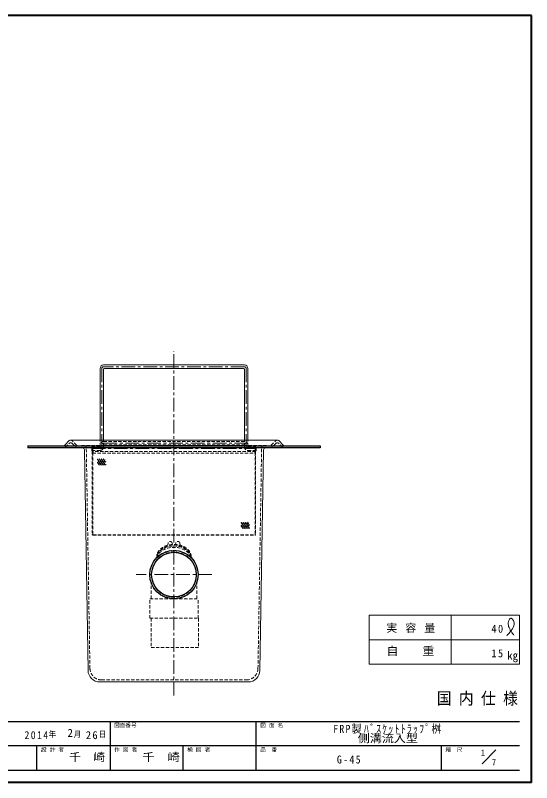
# Model space of a CAD drawing. Units: millimetres, scale not verified. Extents: x -1486 to 1349, y -951 to 1016.
# Drawn here: x 25 to 1349, y -951 to 1016 of the extents above; entities that cross this region are included whole.
import ezdxf
from ezdxf.enums import TextEntityAlignment as Align

# ---------------------------------------------------------------- set-up
doc = ezdxf.new("R2010")
doc.units = ezdxf.units.MM
doc.header["$LTSCALE"] = 7
doc.linetypes.add('CHAIN1', pattern=[8, 5, -1, 1, -1])
doc.linetypes.add('DASHED1', pattern=[1.8, 1.2, -0.6])
doc.layers.add('0-0', color=7, linetype='Continuous', lineweight=18)
doc.styles.add('ＭＳ ゴシック', font='')
doc.styles.get('ＭＳ ゴシック').set_extended_font_data('MS Gothic')

msp = doc.modelspace()

# ---------------------------------------------------------------- linework, layer by layer
at = {"layer": '0-0', "color": 1, "lineweight": 40}
for p, q in [((1349.039, 1016.339), (-1485.961, 1016.339)), ((1349.039, -950.661), (1349.039, 1016.339)), ((1349.039, -950.661), (-1485.961, -950.661))]:
    msp.add_line(p, q, dxfattribs=at)
at = {"layer": '0-0', "color": 4, "linetype": 'CHAIN1', "lineweight": 9}
for p, q in [((431.539, -727.411), (431.539, 155.089)), ((246.539, 111.089), (246.539, -89.911)), ((612.039, 115.589), (251.039, 115.589)), ((616.539, 111.089), (616.539, -89.911)), ((221.039, -94.411), (642.039, -94.411)), ((251.039, -80.237), (612.039, -80.237)), ((528.539, -417.411), (334.539, -417.411))]:
    msp.add_line(p, q, dxfattribs=at)
at = {"layer": '0-0'}
for p, q in [((251.039, 120.089), (612.039, 120.089)), ((242.039, 111.089), (242.039, -72.411)), ((251.039, 109.089), (251.039, -72.411)), ((253.039, 111.089), (610.039, 111.089)), ((612.039, 109.089), (612.039, -72.411)), ((621.039, 111.089), (621.039, -72.411)), ((151.221, -85.909), (162.966, -73.913)), ((166.539, -72.411), (696.539, -72.411)), ((711.857, -85.909), (700.112, -73.913)), ((211.13, -662.911), (201.704, -97.327)), ((651.948, -662.911), (661.375, -97.327)), ((241.126, -692.411), (621.952, -692.411)), ((1222.184, -902.016), (1257.539, -866.661))]:
    msp.add_line(p, q, dxfattribs=at)
at = {"layer": '0-0', "color": 4, "linetype": 'DASHED1', "lineweight": 9}
for p, q in [((181.857, -85.909), (170.112, -73.913)), ((242.039, -88.911), (242.039, -72.411)), ((251.039, -89.911), (251.039, -72.411)), ((251.039, -75.737), (612.039, -75.737)), ((612.039, -89.911), (612.039, -72.411)), ((621.039, -88.911), (621.039, -72.411)), ((681.221, -85.909), (692.966, -73.913)), ((153.179, -90.909), (162.966, -80.913)), ((170.112, -80.913), (179.899, -90.909)), ((194.039, -86.411), (194.039, -87.411)), ((669.039, -86.411), (194.039, -86.411)), ((216.047, -657.911), (206.621, -92.327)), ((222.039, -88.411), (221.039, -88.411)), ((221.039, -100.411), (221.039, -88.411)), ((222.039, -88.411), (222.039, -100.411)), ((241.039, -89.911), (222.039, -89.911)), ((223.039, -314.411), (223.039, -88.411)), ((224.039, -106.411), (224.039, -88.411)), ((252.039, -84.737), (611.039, -84.737)), ((622.039, -89.911), (641.039, -89.911)), ((639.039, -106.411), (639.039, -88.411)), ((640.039, -314.411), (640.039, -88.411)), ((641.039, -88.411), (642.039, -88.411)), ((641.039, -88.411), (641.039, -100.411)), ((642.039, -100.411), (642.039, -88.411)), ((647.031, -657.911), (656.457, -92.327)), ((669.039, -86.411), (669.039, -87.411)), ((692.966, -80.913), (683.179, -90.909)), ((709.899, -90.909), (700.112, -80.913)), ((222.039, -100.411), (221.039, -100.411)), ((242.039, -98.911), (222.039, -98.911)), ((222.039, -101.411), (222.039, -314.411)), ((641.039, -101.411), (222.039, -101.411)), ((223.039, -106.411), (640.039, -106.411)), ((621.039, -98.911), (641.039, -98.911)), ((641.039, -100.411), (642.039, -100.411)), ((641.039, -101.411), (641.039, -314.411)), ((224.039, -315.411), (639.039, -315.411)), ((224.039, -316.411), (639.039, -316.411)), ((416.539, -335.873), (415.576, -342.205)), ((426.539, -335.873), (427.548, -340.242)), ((436.539, -335.873), (435.53, -340.242)), ((446.539, -335.873), (447.503, -342.205)), ((387.539, -370.778), (387.539, -373.73)), ((475.539, -370.778), (475.539, -373.73)), ((372.914, -479.411), (372.914, -437.588)), ((490.164, -479.411), (490.164, -437.588)), ((369.539, -479.411), (493.539, -479.411)), ((369.539, -529.411), (369.539, -479.411)), ((493.539, -529.411), (493.539, -479.411)), ((369.539, -529.411), (493.539, -529.411)), ((372.914, -529.411), (372.914, -604.411)), ((494.144, -529.411), (494.144, -604.411)), ((372.914, -604.411), (494.144, -604.411)), ((246.043, -687.411), (617.035, -687.411))]:
    msp.add_line(p, q, dxfattribs=at)
at = {"layer": '0-0', "color": 5, "lineweight": 25}
for p, q in [((56.539, -87.411), (56.539, -92.411)), ((56.539, -87.411), (806.539, -87.411)), ((806.539, -92.411), (56.539, -92.411)), ((806.539, -87.411), (806.539, -92.411))]:
    msp.add_line(p, q, dxfattribs=at)
at = {"layer": '0-0', "color": 3}
for p, q in [((932.539, -521.161), (1317.539, -521.161)), ((932.539, -521.161), (932.539, -647.161)), ((1142.539, -521.161), (1142.539, -647.161)), ((1317.539, -521.161), (1317.539, -647.161)), ((932.539, -584.161), (1317.539, -584.161)), ((932.539, -647.161), (1317.539, -647.161))]:
    msp.add_line(p, q, dxfattribs=at)
at = {"layer": '0-0', "color": 6, "lineweight": 25}
for p, q in [((-1454.461, -794.161), (1317.539, -794.161)), ((267.539, -794.161), (267.539, -919.161)), ((642.539, -919.161), (642.539, -794.161)), ((1317.539, -856.661), (-107.461, -856.661)), ((80.039, -919.161), (80.039, -856.661)), ((455.039, -919.161), (455.039, -856.661)), ((1117.539, -919.161), (1117.539, -856.661)), ((1317.539, -919.161), (-1454.461, -919.161))]:
    msp.add_line(p, q, dxfattribs=at)
at = {"layer": '0-0', "color": 4, "lineweight": 9}
for points in [[(1285.012, -574.412), (1286.365, -572.948), (1288.685, -570.41), (1290.971, -567.832), (1293.201, -565.187), (1295.353, -562.449), (1297.406, -559.594), (1298.543, -557.874), (1299.705, -555.975), (1301.5, -552.57), (1302.898, -549.013), (1303.746, -545.323), (1303.888, -541.519), (1303.172, -537.619), (1302.302, -535.322), (1301.859, -534.41), (1300.977, -532.881), (1299.976, -531.485), (1298.888, -530.309), (1297.746, -529.445), (1296.583, -528.981), (1295.912, -528.932), (1295.268, -529.053), (1294.191, -529.621), (1293.172, -530.565), (1292.23, -531.798), (1291.381, -533.233), (1290.643, -534.782), (1290.274, -535.697), (1289.627, -537.674), (1288.992, -540.992), (1288.897, -544.2), (1289.264, -547.303), (1290.012, -550.308), (1291.062, -553.219), (1291.777, -554.867), (1292.649, -556.674), (1294.304, -559.716), (1296.123, -562.68), (1298.069, -565.583)], [(1298.069, -565.583), (1300.108, -568.441), (1302.203, -571.272), (1303.429, -572.908)]]:
    msp.add_lwpolyline(points, dxfattribs=at)
at = {"layer": '0-0', "color": 4, "linetype": 'DASHED1', "lineweight": 9}
for centre, radius in [((237.569, -122.208), 2), ((237.569, -130.208), 2), ((240.069, -126.208), 2), ((240.069, -134.208), 2), ((242.569, -122.208), 2), ((242.569, -130.208), 2), ((245.069, -126.208), 2), ((245.069, -134.208), 2), ((247.569, -122.208), 2), ((247.569, -130.208), 2), ((250.069, -126.208), 2), ((250.069, -134.208), 2), ((252.569, -122.208), 2), ((252.569, -130.208), 2), ((255.069, -126.208), 2), ((255.069, -134.208), 2), ((606.155, -284.726), 2), ((606.155, -292.726), 2), ((608.655, -288.726), 2), ((608.655, -296.726), 2), ((611.155, -284.726), 2), ((611.155, -292.726), 2), ((613.655, -288.726), 2), ((613.655, -296.726), 2), ((616.155, -284.726), 2), ((616.155, -292.726), 2), ((618.655, -288.726), 2), ((618.655, -296.726), 2), ((621.155, -284.726), 2), ((621.155, -292.726), 2), ((623.655, -288.726), 2), ((623.655, -296.726), 2), ((431.539, -417.411), 62), ((431.539, -417.411), 57.7)]:
    msp.add_circle(centre, radius, dxfattribs=at)
at = {"layer": '0-0', "color": 5, "lineweight": 25}
for radius in [62, 57.275]:
    msp.add_circle((431.539, -417.411), radius, dxfattribs=at)
at = {"layer": '0-0'}
for centre, radius, start, end in [((251.039, 111.089), 9, 90, 180), ((612.039, 111.089), 9, 0, 90), ((253.039, 109.089), 2, 90, 180), ((610.039, 109.089), 2, 0, 90), ((166.539, -77.411), 5, 90, 135.6053), ((696.539, -77.411), 5, 44.3947, 90), ((147.649, -82.411), 5, 270, 315.6053), ((196.704, -97.411), 5, 0.95484, 90), ((666.374, -97.411), 5, 90, 179.04516), ((715.43, -82.411), 5, 224.3947, 270), ((241.126, -662.411), 30, 180.95484, 270), ((621.952, -662.411), 30, 270, 359.04516)]:
    msp.add_arc(centre, radius, start, end, dxfattribs=at)
at = {"layer": '0-0', "color": 4, "linetype": 'CHAIN1', "lineweight": 9}
for centre, start, end in [((251.039, 111.089), 90, 180), ((612.039, 111.089), 0, 90), ((242.039, -89.911), 270, 0), ((251.039, -84.737), 90, 180), ((612.039, -84.737), 0, 90), ((621.039, -89.911), 180, 270)]:
    msp.add_arc(centre, 4.5, start, end, dxfattribs=at)
at = {"layer": '0-0', "color": 4, "linetype": 'DASHED1', "lineweight": 9}
for centre, radius, start, end in [((166.539, -77.411), 5, 44.3947, 90), ((251.039, -84.737), 9, 90, 180), ((612.039, -84.737), 9, 0, 90), ((696.539, -77.411), 5, 90, 135.6053), ((149.607, -87.411), 5, 270, 315.6053), ((166.539, -84.411), 5, 44.3947, 135.6053), ((183.471, -87.411), 5, 224.3947, 270), ((185.43, -82.411), 5, 224.3947, 270), ((201.622, -92.411), 5, 0.95484, 90), ((222.039, -88.411), 2, 0, 90), ((222.039, -88.411), 1, 0, 90), ((241.039, -88.911), 1, 270, 0), ((242.039, -89.911), 9, 270, 0), ((252.039, -85.737), 1, 90, 180), ((611.039, -85.737), 1, 0, 90), ((621.039, -89.911), 9, 180, 270), ((622.039, -88.911), 1, 180, 270), ((641.039, -88.411), 2, 90, 180), ((641.039, -88.411), 1, 90, 180), ((661.456, -92.411), 5, 90, 179.04516), ((677.649, -82.411), 5, 270, 315.6053), ((679.607, -87.411), 5, 270, 315.6053), ((696.539, -84.411), 5, 44.3947, 135.6053), ((713.471, -87.411), 5, 224.3947, 270), ((224.039, -314.411), 2, 180, 270), ((224.039, -314.411), 1, 180, 270), ((639.039, -314.411), 1, 270, 0), ((639.039, -314.411), 2, 270, 0), ((421.539, -337.605), 5.292, 19.1103, 160.8897), ((441.539, -337.605), 5.292, 19.1103, 160.8897), ((246.043, -657.411), 30, 180.95484, 270), ((617.035, -657.411), 30, 270, 359.04516)]:
    msp.add_arc(centre, radius, start, end, dxfattribs=at)
for centre, start_param, end_param in [((431.539, -370.778), 3.14159265, 6.28318531), ((431.539, -373.818), 3.14447988, 6.28029808), ((431.539, -374.525), 3.16804372, 6.25673424), ((431.539, -378.158), 3.30597286, 6.1188051)]:
    msp.add_ellipse(centre, major_axis=(-44, 0), ratio=0.696864, start_param=start_param, end_param=end_param, dxfattribs=at)

# ---------------------------------------------------------------- texts
at = {"layer": '0-0', "style": 'ＭＳ ゴシック'}
for s, height, width, p in [('自\u3000\u3000重', 20.53, 1.1, (976.289, -629.661)), ('国 内 仕 様', 30.79, 0.9, (1105.789, -759.161)), ('側溝流入型', 20.53, 1.1, (903.039, -853.411)), ('千\u3000崎', 20.53, 1.1, (162.539, -901.911)), ('千\u3000崎', 20.53, 1.15, (350.039, -901.911))]:
    msp.add_text(s, height=height, dxfattribs=dict(at, width=width)).set_placement(p, align=Align.BOTTOM_LEFT)
for s, height, p in [('㎏', 20.53, (1286.21, -641.395)), ('図面番号', 10.26, (278.039, -811.661)), ('図 面 名', 10.26, (653.039, -811.661)), ('2', 20.53, (158.339, -839.411)), ('設 計 者', 10.26, (90.539, -874.161)), ('作 図 者', 10.26, (278.039, -874.161)), ('検 図 者', 10.26, (465.539, -874.161)), ('品\u3000番', 10.26, (653.039, -874.161)), ('縮\u3000尺', 10.26, (1128.039, -874.161)), ('1', 15.4, (1218.628, -885.927)), ('7', 15.4, (1247.132, -910.693))]:
    msp.add_text(s, height=height, dxfattribs=at).set_placement(p, align=Align.BOTTOM_LEFT)
at = {"layer": '0-0', "attachment_point": 7, "style": 'ＭＳ ゴシック'}
for s, insert, char_height in [('\\T1.16;実\\~容\\~量', (976.289, -566.661), 20.53), ('\\T1.27;\\W0.95;40', (1245.789, -566.661), 20.53), ('\\T1.27;\\W0.95;15', (1245.789, -629.661), 20.53), ('\\T1.25;\\W0.9;FRP製ﾊﾞｽｹｯﾄﾄﾗｯﾌﾟ桝', (840.039, -825.411), 20.53), ('\\T1.28;\\W0.9;2014', (48.089, -839.411), 20.53), ('\\T1.27;\\W0.9;年\\~\\~\\~月\\~\\~\\~日', (110.039, -835.911), 15.4), ('\\T1.27;\\W0.95;26', (205.589, -839.411), 20.53), ('\\T1.28;\\W0.9;G-45', (849.414, -901.911), 20.53)]:
    msp.add_mtext(s, dxfattribs=dict(at, insert=insert, char_height=char_height))

doc.saveas('drawing.dxf')
